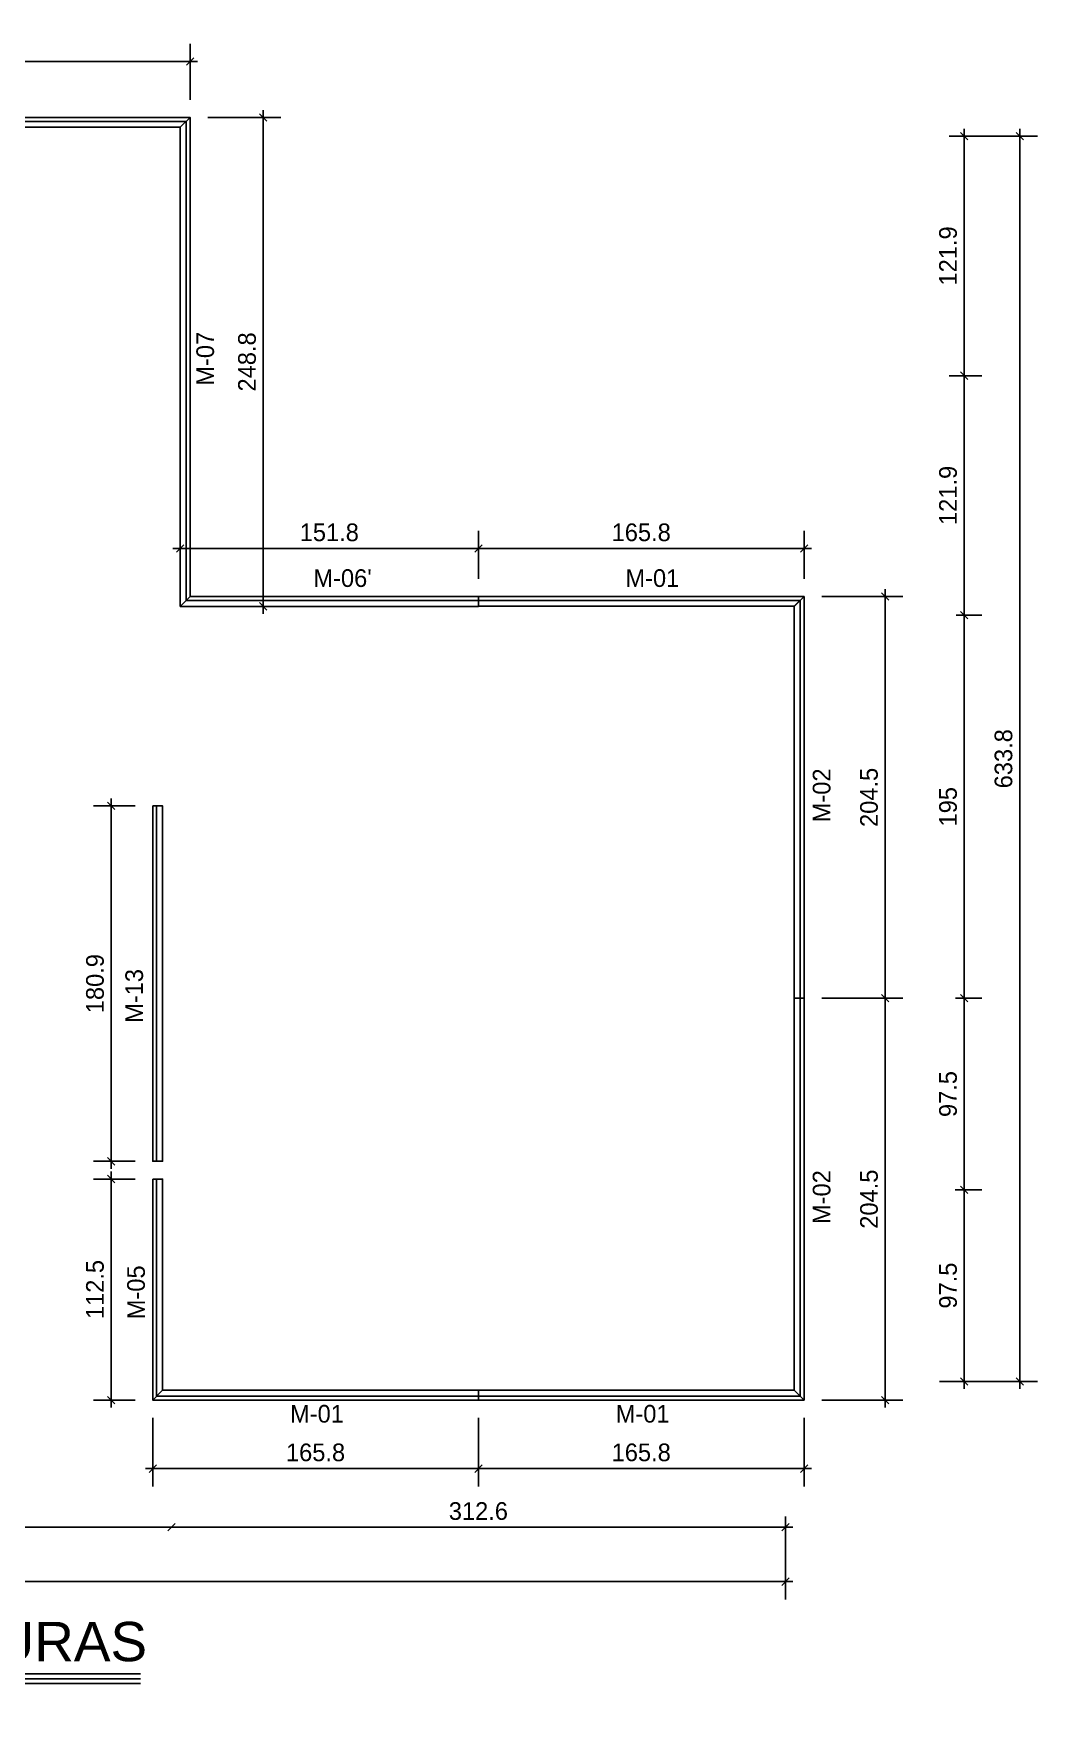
# Model space of a CAD drawing. Header units: millimetres. Extents: x 19442 to 19711, y 4351 to 4752.
# Drawn here: x 19450.44 to 19455.55, y 4514.15 to 4522.7 of the extents above; entities that cross this region are included whole.
import ezdxf
from ezdxf.enums import TextEntityAlignment as Align

# ---------------------------------------------------------------- set-up
doc = ezdxf.new("R2010")
doc.units = ezdxf.units.MM
for name, color, linetype in [('0 @ 0.5', 7, 'Continuous'), ('MOLDURAS', 2, 'Continuous'), ('TEXTO @ 0.5', 2, 'Continuous'), ('TEXTOS TITULOS @ 0.5', 3, 'Continuous')]:
    doc.layers.add(name, color=color, linetype=linetype)
doc.styles.add('century gothic', font='GOTHIC.TTF')
doc.styles.add('NOTAS', font='GOTHIC.TTF')
doc.styles.add('SMCtitulos', font='sanss___.ttf')
doc.dimstyles.new('ANOTATIVE CM SMCONSTRUCCIONES', dxfattribs={"dimscale": 0, "dimtxt": 0.18, "dimasz": 0.15, "dimexe": 0.18, "dimexo": 0.18, "dimgap": 0.07, "dimtad": 1, "dimdec": 1, "dimlfac": 100, "dimdsep": 46, "dimtxsty": 'century gothic', "dimblk1": 'FLECHA1', "dimblk2": 'FLECHA1', "dimsah": 1, "dimcen": 0.18, "dimdle": 0.075, "dimclrd": 1, "dimclre": 1, "dimclrt": 2, "dimaunit": 1, "dimadec": 0, "dimazin": 2, "dimtfac": 0.75, "dimtdec": 1, "dimtix": 1, "dimtmove": 2, "dimatfit": 3, "dimfxl": 0.09, "dimtvp": 1.5, "dimtfill": 1, "dimtolj": 1, "dimtzin": 0, "dimarcsym": 0})

# ---------------------------------------------------------------- blocks, each defined once
blk = doc.blocks.new('*U16')
at = {"color": 2}
blk.add_line((0, 0.052), (7.249, 0.052), dxfattribs=at)
at = {"color": 250}
blk.add_line((0, 0), (7.249, 0), dxfattribs=at)
at = {"color": 7}
blk.add_line((0, -0.047), (7.249, -0.047), dxfattribs=at)
at = {"color": 0, "linetype": 'ByBlock', "lineweight": -2, "style": 'NOTAS'}
for tag, p in [('1TITLE', (0.027, 1.014)), ('2TITLE', (-0.043, 0.181))]:
    blk.add_attdef(tag, p, '', height=0.3, dxfattribs=at)
blk.add_attdef('SCALE', text='', height=0.18, dxfattribs=at).set_placement((-0.043, -0.148), align=Align.TOP_LEFT)
blk = doc.blocks.new('FLECHA1')
at = {"color": 1}
blk.add_line((-1, 0), (0.5, 0), dxfattribs=at)
at = {"color": 4}
blk.add_line((-0.25, -0.25), (0.25, 0.25), dxfattribs=at)
blk = doc.blocks.new('*D29')
at = {"color": 1, "lineweight": -2, "transparency": 16777216}
for p, q in [((19448.8542, 4515.0994), (19448.8542, 4515.0046)), ((19448.9292, 4515.0946), (19451.0667, 4515.0946))]:
    blk.add_line(p, q, dxfattribs=at)
at = {"layer": 'Defpoints', "color": 0, "transparency": 16777216}
for p in [(19448.8542, 4515.1894), (19451.1417, 4515.0946), (19451.1417, 4515.0946)]:
    blk.add_point(p, dxfattribs=at)
at = {"color": 1, "lineweight": -2, "transparency": 16777216, "xscale": 0.075, "yscale": 0.075, "zscale": 0.075, "rotation": 180}
blk.add_blockref('FLECHA1', (19448.8542, 4515.0946), dxfattribs=at)
at = {"color": 1, "lineweight": -2, "transparency": 16777216, "xscale": 0.075, "yscale": 0.075, "zscale": 0.075}
blk.add_blockref('FLECHA1', (19451.1417, 4515.0946), dxfattribs=at)
at = {"color": 2, "transparency": 16777216, "insert": (19449.998, 4515.1768), "char_height": 0.09, "attachment_point": 5, "style": 'century gothic', "bg_fill": 3, "box_fill_scale": 1.1, "bg_fill_color": 256, "bg_fill_true_color": 13158600, "bg_fill_transparency": 0}
blk.add_mtext('\\A1;228.8', dxfattribs=at)
blk = doc.blocks.new('*D30')
at = {"color": 1, "lineweight": -2, "transparency": 16777216}
for p, q in [((19451.2167, 4515.0946), (19454.1929, 4515.0946)), ((19454.2679, 4515.1169), (19454.2679, 4515.0046))]:
    blk.add_line(p, q, dxfattribs=at)
at = {"layer": 'Defpoints', "color": 0, "transparency": 16777216}
for p in [(19454.2679, 4515.2069), (19451.1417, 4515.0946), (19454.2679, 4515.0946)]:
    blk.add_point(p, dxfattribs=at)
at = {"color": 1, "lineweight": -2, "transparency": 16777216, "xscale": 0.075, "yscale": 0.075, "zscale": 0.075, "rotation": 180}
blk.add_blockref('FLECHA1', (19451.1417, 4515.0946), dxfattribs=at)
at = {"color": 1, "lineweight": -2, "transparency": 16777216, "xscale": 0.075, "yscale": 0.075, "zscale": 0.075}
blk.add_blockref('FLECHA1', (19454.2679, 4515.0946), dxfattribs=at)
at = {"color": 2, "transparency": 16777216, "insert": (19452.7048, 4515.1768), "char_height": 0.09, "attachment_point": 5, "style": 'century gothic', "bg_fill": 3, "box_fill_scale": 1.1, "bg_fill_color": 256, "bg_fill_true_color": 13158600, "bg_fill_transparency": 0}
blk.add_mtext('\\A1;312.6', dxfattribs=at)
blk = doc.blocks.new('*D31')
at = {"color": 1, "lineweight": -2, "transparency": 16777216}
for p, q in [((19444.078, 4515.0891), (19444.078, 4514.7279)), ((19454.2679, 4515.1494), (19454.2679, 4514.7279)), ((19444.153, 4514.8179), (19454.1929, 4514.8179))]:
    blk.add_line(p, q, dxfattribs=at)
at = {"layer": 'Defpoints', "color": 0, "transparency": 16777216}
for p in [(19444.078, 4515.1791), (19454.2679, 4515.2394), (19454.2679, 4514.8179)]:
    blk.add_point(p, dxfattribs=at)
at = {"color": 1, "lineweight": -2, "transparency": 16777216, "xscale": 0.075, "yscale": 0.075, "zscale": 0.075, "rotation": 180}
blk.add_blockref('FLECHA1', (19444.078, 4514.8179), dxfattribs=at)
at = {"color": 1, "lineweight": -2, "transparency": 16777216, "xscale": 0.075, "yscale": 0.075, "zscale": 0.075}
blk.add_blockref('FLECHA1', (19454.2679, 4514.8179), dxfattribs=at)
at = {"color": 2, "transparency": 16777216, "insert": (19449.173, 4514.9001), "char_height": 0.09, "attachment_point": 5, "style": 'century gothic', "bg_fill": 3, "box_fill_scale": 1.1, "bg_fill_color": 256, "bg_fill_true_color": 13158600, "bg_fill_transparency": 0}
blk.add_mtext('\\A1;1019', dxfattribs=at)
blk = doc.blocks.new('*D32')
at = {"color": 1, "lineweight": -2, "transparency": 16777216}
for p, q in [((19455.1023, 4522.1759), (19455.2686, 4522.1759)), ((19455.1786, 4522.1009), (19455.1786, 4521.0317)), ((19455.1023, 4520.9567), (19455.2686, 4520.9567))]:
    blk.add_line(p, q, dxfattribs=at)
at = {"layer": 'Defpoints', "color": 0, "transparency": 16777216}
for p in [(19455.0123, 4522.1759), (19455.0123, 4520.9567), (19455.1786, 4520.9567)]:
    blk.add_point(p, dxfattribs=at)
at = {"color": 1, "lineweight": -2, "transparency": 16777216, "xscale": 0.075, "yscale": 0.075, "zscale": 0.075}
for p, rotation in [((19455.1786, 4522.1759), 90), ((19455.1786, 4520.9567), 270)]:
    blk.add_blockref('FLECHA1', p, dxfattribs=dict(at, rotation=rotation))
at = {"color": 2, "transparency": 16777216, "insert": (19455.0963, 4521.5663), "char_height": 0.09, "attachment_point": 5, "rotation": 90, "style": 'century gothic', "bg_fill": 3, "box_fill_scale": 1.1, "bg_fill_color": 256, "bg_fill_true_color": 13158600, "bg_fill_transparency": 0}
blk.add_mtext('\\A1;121.9', dxfattribs=at)
blk = doc.blocks.new('*D33')
at = {"color": 1, "lineweight": -2, "transparency": 16777216}
for p, q in [((19455.1023, 4520.9567), (19455.2686, 4520.9567)), ((19455.1786, 4520.8817), (19455.1786, 4519.8125)), ((19455.1373, 4519.7375), (19455.2686, 4519.7375))]:
    blk.add_line(p, q, dxfattribs=at)
at = {"layer": 'Defpoints', "color": 0, "transparency": 16777216}
for p in [(19455.0123, 4520.9567), (19455.0473, 4519.7375), (19455.1786, 4519.7375)]:
    blk.add_point(p, dxfattribs=at)
at = {"color": 1, "lineweight": -2, "transparency": 16777216, "xscale": 0.075, "yscale": 0.075, "zscale": 0.075}
for p, rotation in [((19455.1786, 4520.9567), 90), ((19455.1786, 4519.7375), 270)]:
    blk.add_blockref('FLECHA1', p, dxfattribs=dict(at, rotation=rotation))
at = {"color": 2, "transparency": 16777216, "insert": (19455.0963, 4520.3471), "char_height": 0.09, "attachment_point": 5, "rotation": 90, "style": 'century gothic', "bg_fill": 3, "box_fill_scale": 1.1, "bg_fill_color": 256, "bg_fill_true_color": 13158600, "bg_fill_transparency": 0}
blk.add_mtext('\\A1;121.9', dxfattribs=at)
blk = doc.blocks.new('*D34')
at = {"color": 1, "lineweight": -2, "transparency": 16777216}
for p, q in [((19455.1373, 4519.7375), (19455.2686, 4519.7375)), ((19455.1786, 4519.6625), (19455.1786, 4517.8625)), ((19455.1343, 4517.7875), (19455.2686, 4517.7875))]:
    blk.add_line(p, q, dxfattribs=at)
at = {"layer": 'Defpoints', "color": 0, "transparency": 16777216}
for p in [(19455.0473, 4519.7375), (19455.0443, 4517.7875), (19455.1786, 4517.7875)]:
    blk.add_point(p, dxfattribs=at)
at = {"color": 1, "lineweight": -2, "transparency": 16777216, "xscale": 0.075, "yscale": 0.075, "zscale": 0.075}
for p, rotation in [((19455.1786, 4519.7375), 90), ((19455.1786, 4517.7875), 270)]:
    blk.add_blockref('FLECHA1', p, dxfattribs=dict(at, rotation=rotation))
at = {"color": 2, "transparency": 16777216, "insert": (19455.0963, 4518.7625), "char_height": 0.09, "attachment_point": 5, "rotation": 90, "style": 'century gothic', "bg_fill": 3, "box_fill_scale": 1.1, "bg_fill_color": 256, "bg_fill_true_color": 13158600, "bg_fill_transparency": 0}
blk.add_mtext('\\A1;195', dxfattribs=at)
blk = doc.blocks.new('*D35')
at = {"color": 1, "lineweight": -2, "transparency": 16777216}
for p, q in [((19455.1343, 4517.7875), (19455.2686, 4517.7875)), ((19455.1786, 4517.7125), (19455.1786, 4516.8875)), ((19455.1331, 4516.8125), (19455.2686, 4516.8125))]:
    blk.add_line(p, q, dxfattribs=at)
at = {"layer": 'Defpoints', "color": 0, "transparency": 16777216}
for p in [(19455.0443, 4517.7875), (19455.0431, 4516.8125), (19455.1786, 4516.8125)]:
    blk.add_point(p, dxfattribs=at)
at = {"color": 1, "lineweight": -2, "transparency": 16777216, "xscale": 0.075, "yscale": 0.075, "zscale": 0.075}
for p, rotation in [((19455.1786, 4517.7875), 90), ((19455.1786, 4516.8125), 270)]:
    blk.add_blockref('FLECHA1', p, dxfattribs=dict(at, rotation=rotation))
at = {"color": 2, "transparency": 16777216, "insert": (19455.0963, 4517.3), "char_height": 0.09, "attachment_point": 5, "rotation": 90, "style": 'century gothic', "bg_fill": 3, "box_fill_scale": 1.1, "bg_fill_color": 256, "bg_fill_true_color": 13158600, "bg_fill_transparency": 0}
blk.add_mtext('\\A1;97.5', dxfattribs=at)
blk = doc.blocks.new('*D36')
at = {"color": 1, "lineweight": -2, "transparency": 16777216}
for p, q in [((19455.1331, 4516.8125), (19455.2686, 4516.8125)), ((19455.1786, 4516.7375), (19455.1786, 4515.9125)), ((19455.0519, 4515.8375), (19455.2686, 4515.8375))]:
    blk.add_line(p, q, dxfattribs=at)
at = {"layer": 'Defpoints', "color": 0, "transparency": 16777216}
for p in [(19455.0431, 4516.8125), (19454.9619, 4515.8375), (19455.1786, 4515.8375)]:
    blk.add_point(p, dxfattribs=at)
at = {"color": 1, "lineweight": -2, "transparency": 16777216, "xscale": 0.075, "yscale": 0.075, "zscale": 0.075}
for p, rotation in [((19455.1786, 4516.8125), 90), ((19455.1786, 4515.8375), 270)]:
    blk.add_blockref('FLECHA1', p, dxfattribs=dict(at, rotation=rotation))
at = {"color": 2, "transparency": 16777216, "insert": (19455.0963, 4516.325), "char_height": 0.09, "attachment_point": 5, "rotation": 90, "style": 'century gothic', "bg_fill": 3, "box_fill_scale": 1.1, "bg_fill_color": 256, "bg_fill_true_color": 13158600, "bg_fill_transparency": 0}
blk.add_mtext('\\A1;97.5', dxfattribs=at)
blk = doc.blocks.new('*D37')
at = {"color": 1, "lineweight": -2, "transparency": 16777216}
for p, q in [((19455.1023, 4522.1759), (19455.551, 4522.1759)), ((19455.461, 4522.1009), (19455.461, 4515.9125)), ((19455.1023, 4515.8375), (19455.551, 4515.8375))]:
    blk.add_line(p, q, dxfattribs=at)
at = {"layer": 'Defpoints', "color": 0, "transparency": 16777216}
for p in [(19455.0123, 4522.1759), (19455.0123, 4515.8375), (19455.461, 4515.8375)]:
    blk.add_point(p, dxfattribs=at)
at = {"color": 1, "lineweight": -2, "transparency": 16777216, "xscale": 0.075, "yscale": 0.075, "zscale": 0.075}
for p, rotation in [((19455.461, 4522.1759), 90), ((19455.461, 4515.8375), 270)]:
    blk.add_blockref('FLECHA1', p, dxfattribs=dict(at, rotation=rotation))
at = {"color": 2, "transparency": 16777216, "insert": (19455.3787, 4519.0067), "char_height": 0.09, "attachment_point": 5, "rotation": 90, "style": 'century gothic', "bg_fill": 3, "box_fill_scale": 1.1, "bg_fill_color": 256, "bg_fill_true_color": 13158600, "bg_fill_transparency": 0}
blk.add_mtext('\\A1;633.8', dxfattribs=at)
blk = doc.blocks.new('WE')
at = {"layer": 'MOLDURAS'}
blk.add_line((19444.003, 4517.7875), (19444.003, 4519.8125), dxfattribs=at)
blk.add_lwpolyline([(19443.983, 4517.7875), (19444.033, 4517.7875), (19444.033, 4519.7825), (19443.983, 4519.8325)], close=True, dxfattribs=at)
blk = doc.blocks.new('MK')
at = {"layer": 'MOLDURAS'}
blk.add_line((19445.6411, 4515.7625), (19444.003, 4515.7625), dxfattribs=at)
blk.add_lwpolyline([(19445.6411, 4515.7425), (19445.6411, 4515.7925), (19444.033, 4515.7925), (19443.983, 4515.7425)], close=True, dxfattribs=at)
blk = doc.blocks.new('m5')
at = {"layer": 'MOLDURAS'}
blk.add_line((19451.0667, 4516.8675), (19451.0667, 4515.7625), dxfattribs=at)
blk.add_lwpolyline([(19451.0467, 4516.8675), (19451.0967, 4516.8675), (19451.0967, 4515.7925), (19451.0467, 4515.7425)], close=True, dxfattribs=at)
blk = doc.blocks.new('m6')
at = {"layer": 'MOLDURAS'}
blk.add_line((19451.2167, 4519.8125), (19452.7048, 4519.8125), dxfattribs=at)
blk.add_lwpolyline([(19451.2367, 4519.8325), (19451.1867, 4519.7825), (19452.7048, 4519.7825), (19452.7048, 4519.8325)], close=True, dxfattribs=at)
blk = doc.blocks.new('M7')
at = {"layer": 'MOLDURAS'}
blk.add_line((19451.2167, 4519.8125), (19451.2167, 4522.2509), dxfattribs=at)
blk.add_lwpolyline([(19451.2367, 4519.8325), (19451.1867, 4519.7825), (19451.1867, 4522.2209), (19451.2367, 4522.2709)], close=True, dxfattribs=at)
blk = doc.blocks.new('M8')
at = {"layer": 'MOLDURAS'}
blk.add_line((19449.173, 4522.2509), (19451.2167, 4522.2509), dxfattribs=at)
blk.add_lwpolyline([(19449.173, 4522.2709), (19449.173, 4522.2209), (19451.1867, 4522.2209), (19451.2367, 4522.2709)], close=True, dxfattribs=at)
blk = doc.blocks.new('M13')
at = {"layer": 'MOLDURAS'}
blk.add_line((19447.2792, 4518.7665), (19447.2792, 4516.9575), dxfattribs=at)
blk.add_lwpolyline([(19447.2992, 4518.7665), (19447.2492, 4518.7665), (19447.2492, 4516.9575), (19447.2992, 4516.9575)], close=True, dxfattribs=at)
blk = doc.blocks.new('*D253')
at = {"color": 1, "lineweight": -2, "transparency": 16777216}
for p, q in [((19450.9567, 4516.8675), (19450.7455, 4516.8675)), ((19450.8355, 4516.7925), (19450.8355, 4515.8175)), ((19450.9567, 4515.7425), (19450.7455, 4515.7425))]:
    blk.add_line(p, q, dxfattribs=at)
at = {"layer": 'Defpoints', "color": 0, "transparency": 16777216}
for p in [(19451.0467, 4516.8675), (19450.8355, 4515.7425), (19451.0467, 4515.7425)]:
    blk.add_point(p, dxfattribs=at)
at = {"color": 1, "lineweight": -2, "transparency": 16777216, "xscale": 0.075, "yscale": 0.075, "zscale": 0.075}
for p, rotation in [((19450.8355, 4516.8675), 90), ((19450.8355, 4515.7425), 270)]:
    blk.add_blockref('FLECHA1', p, dxfattribs=dict(at, rotation=rotation))
at = {"color": 2, "transparency": 16777216, "insert": (19450.7532, 4516.305), "char_height": 0.09, "attachment_point": 5, "rotation": 90, "style": 'century gothic', "bg_fill": 3, "box_fill_scale": 1.1, "bg_fill_color": 256, "bg_fill_true_color": 13158600, "bg_fill_transparency": 0}
blk.add_mtext('\\A1;112.5', dxfattribs=at)
blk = doc.blocks.new('*D254')
at = {"color": 1, "lineweight": -2, "transparency": 16777216}
for p, q in [((19451.0467, 4515.6525), (19451.0467, 4515.3031)), ((19452.7048, 4515.6525), (19452.7048, 4515.3031)), ((19451.1217, 4515.3931), (19452.6298, 4515.3931))]:
    blk.add_line(p, q, dxfattribs=at)
at = {"layer": 'Defpoints', "color": 0, "transparency": 16777216}
for p in [(19451.0467, 4515.7425), (19452.7048, 4515.7425), (19452.7048, 4515.3931)]:
    blk.add_point(p, dxfattribs=at)
at = {"color": 1, "lineweight": -2, "transparency": 16777216, "xscale": 0.075, "yscale": 0.075, "zscale": 0.075, "rotation": 180}
blk.add_blockref('FLECHA1', (19451.0467, 4515.3931), dxfattribs=at)
at = {"color": 1, "lineweight": -2, "transparency": 16777216, "xscale": 0.075, "yscale": 0.075, "zscale": 0.075}
blk.add_blockref('FLECHA1', (19452.7048, 4515.3931), dxfattribs=at)
at = {"color": 2, "transparency": 16777216, "insert": (19451.8758, 4515.4754), "char_height": 0.09, "attachment_point": 5, "style": 'century gothic', "bg_fill": 3, "box_fill_scale": 1.1, "bg_fill_color": 256, "bg_fill_true_color": 13158600, "bg_fill_transparency": 0}
blk.add_mtext('\\A1;165.8', dxfattribs=at)
blk = doc.blocks.new('*D255')
at = {"color": 1, "lineweight": -2, "transparency": 16777216}
for p, q in [((19452.7048, 4515.6525), (19452.7048, 4515.3031)), ((19454.3629, 4515.6525), (19454.3629, 4515.3031)), ((19452.7798, 4515.3931), (19454.2879, 4515.3931))]:
    blk.add_line(p, q, dxfattribs=at)
at = {"layer": 'Defpoints', "color": 0, "transparency": 16777216}
for p in [(19452.7048, 4515.7425), (19454.3629, 4515.7425), (19454.3629, 4515.3931)]:
    blk.add_point(p, dxfattribs=at)
at = {"color": 1, "lineweight": -2, "transparency": 16777216, "xscale": 0.075, "yscale": 0.075, "zscale": 0.075, "rotation": 180}
blk.add_blockref('FLECHA1', (19452.7048, 4515.3931), dxfattribs=at)
at = {"color": 1, "lineweight": -2, "transparency": 16777216, "xscale": 0.075, "yscale": 0.075, "zscale": 0.075}
blk.add_blockref('FLECHA1', (19454.3629, 4515.3931), dxfattribs=at)
at = {"color": 2, "transparency": 16777216, "insert": (19453.5339, 4515.4754), "char_height": 0.09, "attachment_point": 5, "style": 'century gothic', "bg_fill": 3, "box_fill_scale": 1.1, "bg_fill_color": 256, "bg_fill_true_color": 13158600, "bg_fill_transparency": 0}
blk.add_mtext('\\A1;165.8', dxfattribs=at)
blk = doc.blocks.new('*D256')
at = {"color": 1, "lineweight": -2, "transparency": 16777216}
for p, q in [((19454.4529, 4517.7875), (19454.8662, 4517.7875)), ((19454.7762, 4515.8175), (19454.7762, 4517.7125)), ((19454.4529, 4515.7425), (19454.8662, 4515.7425))]:
    blk.add_line(p, q, dxfattribs=at)
at = {"layer": 'Defpoints', "color": 0, "transparency": 16777216}
for p in [(19454.3629, 4517.7875), (19454.7762, 4517.7875), (19454.3629, 4515.7425)]:
    blk.add_point(p, dxfattribs=at)
at = {"color": 1, "lineweight": -2, "transparency": 16777216, "xscale": 0.075, "yscale": 0.075, "zscale": 0.075}
for p, rotation in [((19454.7762, 4517.7875), 90), ((19454.7762, 4515.7425), 270)]:
    blk.add_blockref('FLECHA1', p, dxfattribs=dict(at, rotation=rotation))
at = {"color": 2, "transparency": 16777216, "insert": (19454.694, 4516.765), "char_height": 0.09, "attachment_point": 5, "rotation": 90, "style": 'century gothic', "bg_fill": 3, "box_fill_scale": 1.1, "bg_fill_color": 256, "bg_fill_true_color": 13158600, "bg_fill_transparency": 0}
blk.add_mtext('\\A1;204.5', dxfattribs=at)
blk = doc.blocks.new('*D257')
at = {"color": 1, "lineweight": -2, "transparency": 16777216}
for p, q in [((19454.4529, 4519.8325), (19454.8662, 4519.8325)), ((19454.7762, 4517.8625), (19454.7762, 4519.7575)), ((19454.4529, 4517.7875), (19454.8662, 4517.7875))]:
    blk.add_line(p, q, dxfattribs=at)
at = {"layer": 'Defpoints', "color": 0, "transparency": 16777216}
for p in [(19454.3629, 4519.8325), (19454.7762, 4519.8325), (19454.3629, 4517.7875)]:
    blk.add_point(p, dxfattribs=at)
at = {"color": 1, "lineweight": -2, "transparency": 16777216, "xscale": 0.075, "yscale": 0.075, "zscale": 0.075}
for p, rotation in [((19454.7762, 4519.8325), 90), ((19454.7762, 4517.7875), 270)]:
    blk.add_blockref('FLECHA1', p, dxfattribs=dict(at, rotation=rotation))
at = {"color": 2, "transparency": 16777216, "insert": (19454.694, 4518.81), "char_height": 0.09, "attachment_point": 5, "rotation": 90, "style": 'century gothic', "bg_fill": 3, "box_fill_scale": 1.1, "bg_fill_color": 256, "bg_fill_true_color": 13158600, "bg_fill_transparency": 0}
blk.add_mtext('\\A1;204.5', dxfattribs=at)
blk = doc.blocks.new('*D258')
at = {"color": 1, "lineweight": -2, "transparency": 16777216}
for p, q in [((19452.7048, 4519.9225), (19452.7048, 4520.1664)), ((19454.3629, 4519.9225), (19454.3629, 4520.1664)), ((19454.2879, 4520.0764), (19452.7798, 4520.0764))]:
    blk.add_line(p, q, dxfattribs=at)
at = {"layer": 'Defpoints', "color": 0, "transparency": 16777216}
for p in [(19452.7048, 4520.0764), (19452.7048, 4519.8325), (19454.3629, 4519.8325)]:
    blk.add_point(p, dxfattribs=at)
at = {"color": 1, "lineweight": -2, "transparency": 16777216, "xscale": 0.075, "yscale": 0.075, "zscale": 0.075, "rotation": 180}
blk.add_blockref('FLECHA1', (19452.7048, 4520.0764), dxfattribs=at)
at = {"color": 1, "lineweight": -2, "transparency": 16777216, "xscale": 0.075, "yscale": 0.075, "zscale": 0.075}
blk.add_blockref('FLECHA1', (19454.3629, 4520.0764), dxfattribs=at)
at = {"color": 2, "transparency": 16777216, "insert": (19453.5339, 4520.1587), "char_height": 0.09, "attachment_point": 5, "style": 'century gothic', "bg_fill": 3, "box_fill_scale": 1.1, "bg_fill_color": 256, "bg_fill_true_color": 13158600, "bg_fill_transparency": 0}
blk.add_mtext('\\A1;165.8', dxfattribs=at)
blk = doc.blocks.new('*D259')
at = {"color": 1, "lineweight": -2, "transparency": 16777216}
for p, q in [((19451.1867, 4519.8725), (19451.1867, 4520.1664)), ((19452.7048, 4519.9225), (19452.7048, 4520.1664)), ((19452.6298, 4520.0764), (19451.2617, 4520.0764))]:
    blk.add_line(p, q, dxfattribs=at)
at = {"layer": 'Defpoints', "color": 0, "transparency": 16777216}
for p in [(19451.1867, 4520.0764), (19451.1867, 4519.7825), (19452.7048, 4519.8325)]:
    blk.add_point(p, dxfattribs=at)
at = {"color": 1, "lineweight": -2, "transparency": 16777216, "xscale": 0.075, "yscale": 0.075, "zscale": 0.075, "rotation": 180}
blk.add_blockref('FLECHA1', (19451.1867, 4520.0764), dxfattribs=at)
at = {"color": 1, "lineweight": -2, "transparency": 16777216, "xscale": 0.075, "yscale": 0.075, "zscale": 0.075}
blk.add_blockref('FLECHA1', (19452.7048, 4520.0764), dxfattribs=at)
at = {"color": 2, "transparency": 16777216, "insert": (19451.9458, 4520.1587), "char_height": 0.09, "attachment_point": 5, "style": 'century gothic', "bg_fill": 3, "box_fill_scale": 1.1, "bg_fill_color": 256, "bg_fill_true_color": 13158600, "bg_fill_transparency": 0}
blk.add_mtext('\\A1;151.8', dxfattribs=at)
blk = doc.blocks.new('*D260')
at = {"color": 1, "lineweight": -2, "transparency": 16777216}
for p, q in [((19451.3267, 4522.2709), (19451.6994, 4522.2709)), ((19451.6094, 4519.8575), (19451.6094, 4522.1959)), ((19451.2767, 4519.7825), (19451.6994, 4519.7825))]:
    blk.add_line(p, q, dxfattribs=at)
at = {"layer": 'Defpoints', "color": 0, "transparency": 16777216}
for p in [(19451.2367, 4522.2709), (19451.6094, 4522.2709), (19451.1867, 4519.7825)]:
    blk.add_point(p, dxfattribs=at)
at = {"color": 1, "lineweight": -2, "transparency": 16777216, "xscale": 0.075, "yscale": 0.075, "zscale": 0.075}
for p, rotation in [((19451.6094, 4522.2709), 90), ((19451.6094, 4519.7825), 270)]:
    blk.add_blockref('FLECHA1', p, dxfattribs=dict(at, rotation=rotation))
at = {"color": 2, "transparency": 16777216, "insert": (19451.5272, 4521.0267), "char_height": 0.09, "attachment_point": 5, "rotation": 90, "style": 'century gothic', "bg_fill": 3, "box_fill_scale": 1.1, "bg_fill_color": 256, "bg_fill_true_color": 13158600, "bg_fill_transparency": 0}
blk.add_mtext('\\A1;248.8', dxfattribs=at)
blk = doc.blocks.new('*D261')
at = {"color": 1, "lineweight": -2, "transparency": 16777216}
for p, q in [((19449.173, 4522.3609), (19449.173, 4522.6466)), ((19451.2367, 4522.3609), (19451.2367, 4522.6466)), ((19451.1617, 4522.5566), (19449.248, 4522.5566))]:
    blk.add_line(p, q, dxfattribs=at)
at = {"layer": 'Defpoints', "color": 0, "transparency": 16777216}
for p in [(19449.173, 4522.5566), (19449.173, 4522.2709), (19451.2367, 4522.2709)]:
    blk.add_point(p, dxfattribs=at)
at = {"color": 1, "lineweight": -2, "transparency": 16777216, "xscale": 0.075, "yscale": 0.075, "zscale": 0.075, "rotation": 180}
blk.add_blockref('FLECHA1', (19449.173, 4522.5566), dxfattribs=at)
at = {"color": 1, "lineweight": -2, "transparency": 16777216, "xscale": 0.075, "yscale": 0.075, "zscale": 0.075}
blk.add_blockref('FLECHA1', (19451.2367, 4522.5566), dxfattribs=at)
at = {"color": 2, "transparency": 16777216, "insert": (19450.2048, 4522.6389), "char_height": 0.09, "attachment_point": 5, "style": 'century gothic', "bg_fill": 3, "box_fill_scale": 1.1, "bg_fill_color": 256, "bg_fill_true_color": 13158600, "bg_fill_transparency": 0}
blk.add_mtext('\\A1;206.4', dxfattribs=at)
blk = doc.blocks.new('*D267')
at = {"color": 1, "lineweight": -2, "transparency": 16777216}
for p, q in [((19450.9567, 4518.7665), (19450.7454, 4518.7665)), ((19450.8354, 4518.6915), (19450.8354, 4517.0325)), ((19450.9567, 4516.9575), (19450.7454, 4516.9575))]:
    blk.add_line(p, q, dxfattribs=at)
at = {"layer": 'Defpoints', "color": 0, "transparency": 16777216}
for p in [(19451.0467, 4518.7665), (19450.8354, 4516.9575), (19451.0467, 4516.9575)]:
    blk.add_point(p, dxfattribs=at)
at = {"color": 1, "lineweight": -2, "transparency": 16777216, "xscale": 0.075, "yscale": 0.075, "zscale": 0.075}
for p, rotation in [((19450.8354, 4518.7665), 90), ((19450.8354, 4516.9575), 270)]:
    blk.add_blockref('FLECHA1', p, dxfattribs=dict(at, rotation=rotation))
at = {"color": 2, "transparency": 16777216, "insert": (19450.7532, 4517.862), "char_height": 0.09, "attachment_point": 5, "rotation": 90, "style": 'century gothic', "bg_fill": 3, "box_fill_scale": 1.1, "bg_fill_color": 256, "bg_fill_true_color": 13158600, "bg_fill_transparency": 0}
blk.add_mtext('\\A1;180.9', dxfattribs=at)

msp = doc.modelspace()

# ---------------------------------------------------------------- block references
for name, p in [('M8', (0, 0)), ('M7', (0, 0)), ('m6', (0, 0)), ('m5', (0, 0)), ('MK', (7.0637, 0))]:
    msp.add_blockref(name, p)
at = {"rotation": 180}
for name in ['MK', 'WE']:
    msp.add_blockref(name, (38898.3459, 9035.5751), dxfattribs=at)
at = {"xscale": -1}
for name in ['WE', 'M13', 'MK']:
    msp.add_blockref(name, (38898.3459, 0), dxfattribs=at)
at = {"layer": 'TEXTOS TITULOS @ 0.5'}
ref = msp.add_blockref('*U16', (19447.3608, 4514.3225), dxfattribs=dict(at, xscale=0.5, yscale=0.5, zscale=0.5))
ref.add_attrib('2TITLE', 'UBICACION DE MOLDURAS', (19447.3392, 4514.4131), dxfattribs={"layer": '0', "color": 0, "linetype": 'ByBlock', "lineweight": -2, "height": 0.2, "style": 'SMCtitulos'})
ref.add_attrib('SCALE', 'ESCALA 1:50', dxfattribs={"layer": '0', "color": 0, "linetype": 'ByBlock', "lineweight": -2, "height": 0.1, "style": 'NOTAS'}).set_placement((19447.3392, 4514.2487), align=Align.TOP_LEFT)

# ---------------------------------------------------------------- texts
at = {"layer": 'TEXTO @ 0.5', "color": 2, "char_height": 0.09, "width": 0.238534, "attachment_point": 1, "rotation": 90, "style": 'century gothic'}
for s, insert in [('M-07 ', (19451.2689, 4520.9056)), ('M-02', (19454.4072, 4518.6832)), ('M-13 ', (19450.9074, 4517.6623)), ('M-02', (19454.4072, 4516.6382)), ('M-05 ', (19450.9168, 4516.1536))]:
    msp.add_mtext(s, dxfattribs=dict(at, insert=insert))
at = {"layer": 'TEXTO @ 0.5', "color": 2, "char_height": 0.09, "width": 0.238534, "attachment_point": 1, "style": 'century gothic'}
for s, insert in [("M-06' ", (19451.8648, 4519.9713)), ('M-01 ', (19453.4534, 4519.9713)), ('M-01 ', (19451.7459, 4515.7175)), ('M-01 ', (19453.404, 4515.7175))]:
    msp.add_mtext(s, dxfattribs=dict(at, insert=insert))

# ---------------------------------------------------------------- dimensions: what is measured, and where the dimension line sits
at = {"layer": '0 @ 0.5'}
dim = msp.add_linear_dim(base=(19455.1786, 4520.9567), p1=(19455.0123, 4522.1759), p2=(19455.0123, 4520.9567), angle=90, dimstyle='ANOTATIVE CM SMCONSTRUCCIONES', override={"dimscale": 0.5, "dimtix": 1, "dimtofl": 1, "dimtmove": 2, "dimatfit": 3}, dxfattribs=at)
dim.commit()
dim.dimension.update_dxf_attribs({"geometry": '*D32', "text_midpoint": (19455.0963, 4521.5663)})
dim = msp.add_linear_dim(base=(19451.14171, 4515.09458), p1=(19448.8542, 4515.1894), p2=(19451.14171, 4515.09458), dimstyle='ANOTATIVE CM SMCONSTRUCCIONES', override={"dimscale": 0.5, "dimtix": 1, "dimtofl": 1, "dimtmove": 2, "dimatfit": 3}, dxfattribs=at)
dim.commit()
dim.dimension.update_dxf_attribs({"geometry": '*D29', "text_midpoint": (19449.99795, 4515.17684)})

# ---------------------------------------------------------------- next in the draw order: dimensions: what is measured, and where the dimension line sits
for base, p1, p2, picture, middle in [((19455.1786, 4519.7375), (19455.0123, 4520.9567), (19455.0473, 4519.7375), '*D33', (19455.0963, 4520.3471)), ((19450.8355, 4515.7425), (19451.0467, 4516.8675), (19451.0467, 4515.7425), '*D253', (19450.7532, 4516.305))]:
    dim = msp.add_linear_dim(base=base, p1=p1, p2=p2, angle=90, dimstyle='ANOTATIVE CM SMCONSTRUCCIONES', override={"dimscale": 0.5, "dimtix": 1, "dimtofl": 1, "dimtmove": 2, "dimatfit": 3}, dxfattribs=at)
    dim.commit()
    dim.dimension.update_dxf_attribs({"geometry": picture, "text_midpoint": middle})
dim = msp.add_linear_dim(base=(19454.2679, 4515.0946), p1=(19451.1417, 4515.0946), p2=(19454.2679, 4515.2069), dimstyle='ANOTATIVE CM SMCONSTRUCCIONES', override={"dimscale": 0.5, "dimtix": 1, "dimtofl": 1, "dimtmove": 2, "dimatfit": 3}, dxfattribs=at)
dim.commit()
dim.dimension.update_dxf_attribs({"geometry": '*D30', "text_midpoint": (19452.7048, 4515.1768)})

# ---------------------------------------------------------------- next in the draw order: dimensions: what is measured, and where the dimension line sits
for base, p1, p2, picture, middle in [((19455.1786, 4517.7875), (19455.0473, 4519.7375), (19455.0443, 4517.7875), '*D34', (19455.0963, 4518.7625)), ((19450.8354, 4516.9575), (19451.0467, 4518.7665), (19451.0467, 4516.9575), '*D267', (19450.7532, 4517.862))]:
    dim = msp.add_linear_dim(base=base, p1=p1, p2=p2, angle=90, dimstyle='ANOTATIVE CM SMCONSTRUCCIONES', override={"dimscale": 0.5, "dimtix": 1, "dimtofl": 1, "dimtmove": 2, "dimatfit": 3}, dxfattribs=at)
    dim.commit()
    dim.dimension.update_dxf_attribs({"geometry": picture, "text_midpoint": middle})
for base, p1, p2, picture, middle in [((19452.7048, 4515.3931), (19451.0467, 4515.7425), (19452.7048, 4515.7425), '*D254', (19451.8758, 4515.4754)), ((19454.2679, 4514.8179), (19444.078, 4515.1791), (19454.2679, 4515.2394), '*D31', (19449.173, 4514.9001))]:
    dim = msp.add_linear_dim(base=base, p1=p1, p2=p2, dimstyle='ANOTATIVE CM SMCONSTRUCCIONES', override={"dimscale": 0.5, "dimtix": 1, "dimtofl": 1, "dimtmove": 2, "dimatfit": 3}, dxfattribs=at)
    dim.commit()
    dim.dimension.update_dxf_attribs({"geometry": picture, "text_midpoint": middle})

# ---------------------------------------------------------------- next in the draw order: dimensions: what is measured, and where the dimension line sits
dim = msp.add_linear_dim(base=(19455.1786, 4516.8125), p1=(19455.0443, 4517.7875), p2=(19455.0431, 4516.8125), angle=90, dimstyle='ANOTATIVE CM SMCONSTRUCCIONES', override={"dimscale": 0.5, "dimtix": 1, "dimtofl": 1, "dimtmove": 2, "dimatfit": 3}, dxfattribs=at)
dim.commit()
dim.dimension.update_dxf_attribs({"geometry": '*D35', "text_midpoint": (19455.0963, 4517.3)})
dim = msp.add_linear_dim(base=(19454.3629, 4515.3931), p1=(19452.7048, 4515.7425), p2=(19454.3629, 4515.7425), dimstyle='ANOTATIVE CM SMCONSTRUCCIONES', override={"dimscale": 0.5, "dimtix": 1, "dimtofl": 1, "dimtmove": 2, "dimatfit": 3}, dxfattribs=at)
dim.commit()
dim.dimension.update_dxf_attribs({"geometry": '*D255', "text_midpoint": (19453.5339, 4515.4754)})

# ---------------------------------------------------------------- next in the draw order: dimensions: what is measured, and where the dimension line sits
for base, p1, p2, picture, middle in [((19454.7762, 4517.7875), (19454.3629, 4515.7425), (19454.3629, 4517.7875), '*D256', (19454.694, 4516.765)), ((19455.1786, 4515.8375), (19455.0431, 4516.8125), (19454.9619, 4515.8375), '*D36', (19455.0963, 4516.325))]:
    dim = msp.add_linear_dim(base=base, p1=p1, p2=p2, angle=90, dimstyle='ANOTATIVE CM SMCONSTRUCCIONES', override={"dimscale": 0.5, "dimtix": 1, "dimtofl": 1, "dimtmove": 2, "dimatfit": 3}, dxfattribs=at)
    dim.commit()
    dim.dimension.update_dxf_attribs({"geometry": picture, "text_midpoint": middle})

# ---------------------------------------------------------------- next in the draw order: dimensions: what is measured, and where the dimension line sits
for base, p1, p2, picture, middle in [((19455.461, 4515.8375), (19455.0123, 4522.1759), (19455.0123, 4515.8375), '*D37', (19455.3787, 4519.0067)), ((19454.7762, 4519.8325), (19454.3629, 4517.7875), (19454.3629, 4519.8325), '*D257', (19454.694, 4518.81))]:
    dim = msp.add_linear_dim(base=base, p1=p1, p2=p2, angle=90, dimstyle='ANOTATIVE CM SMCONSTRUCCIONES', override={"dimscale": 0.5, "dimtix": 1, "dimtofl": 1, "dimtmove": 2, "dimatfit": 3}, dxfattribs=at)
    dim.commit()
    dim.dimension.update_dxf_attribs({"geometry": picture, "text_midpoint": middle})

# ---------------------------------------------------------------- next in the draw order: dimensions: what is measured, and where the dimension line sits
dim = msp.add_linear_dim(base=(19452.7048, 4520.0764), p1=(19454.3629, 4519.8325), p2=(19452.7048, 4519.8325), dimstyle='ANOTATIVE CM SMCONSTRUCCIONES', override={"dimscale": 0.5, "dimtix": 1, "dimtofl": 1, "dimtmove": 2, "dimatfit": 3}, dxfattribs=at)
dim.commit()
dim.dimension.update_dxf_attribs({"geometry": '*D258', "text_midpoint": (19453.5339, 4520.1587)})

# ---------------------------------------------------------------- next in the draw order: dimensions: what is measured, and where the dimension line sits
dim = msp.add_linear_dim(base=(19451.1867, 4520.0764), p1=(19452.7048, 4519.8325), p2=(19451.1867, 4519.7825), dimstyle='ANOTATIVE CM SMCONSTRUCCIONES', override={"dimscale": 0.5, "dimtix": 1, "dimtofl": 1, "dimtmove": 2, "dimatfit": 3}, dxfattribs=at)
dim.commit()
dim.dimension.update_dxf_attribs({"geometry": '*D259', "text_midpoint": (19451.9458, 4520.1587)})

# ---------------------------------------------------------------- next in the draw order: dimensions: what is measured, and where the dimension line sits
dim = msp.add_linear_dim(base=(19451.6094, 4522.2709), p1=(19451.1867, 4519.7825), p2=(19451.2367, 4522.2709), angle=90, dimstyle='ANOTATIVE CM SMCONSTRUCCIONES', override={"dimscale": 0.5, "dimtix": 1, "dimtofl": 1, "dimtmove": 2, "dimatfit": 3}, dxfattribs=at)
dim.commit()
dim.dimension.update_dxf_attribs({"geometry": '*D260', "text_midpoint": (19451.5272, 4521.0267)})

# ---------------------------------------------------------------- next in the draw order: dimensions: what is measured, and where the dimension line sits
dim = msp.add_linear_dim(base=(19449.173, 4522.5566), p1=(19451.2367, 4522.2709), p2=(19449.173, 4522.2709), dimstyle='ANOTATIVE CM SMCONSTRUCCIONES', override={"dimscale": 0.5, "dimtix": 1, "dimtofl": 1, "dimtmove": 2, "dimatfit": 3}, dxfattribs=at)
dim.commit()
dim.dimension.update_dxf_attribs({"geometry": '*D261', "text_midpoint": (19450.2048, 4522.6389)})

doc.saveas('drawing.dxf')
